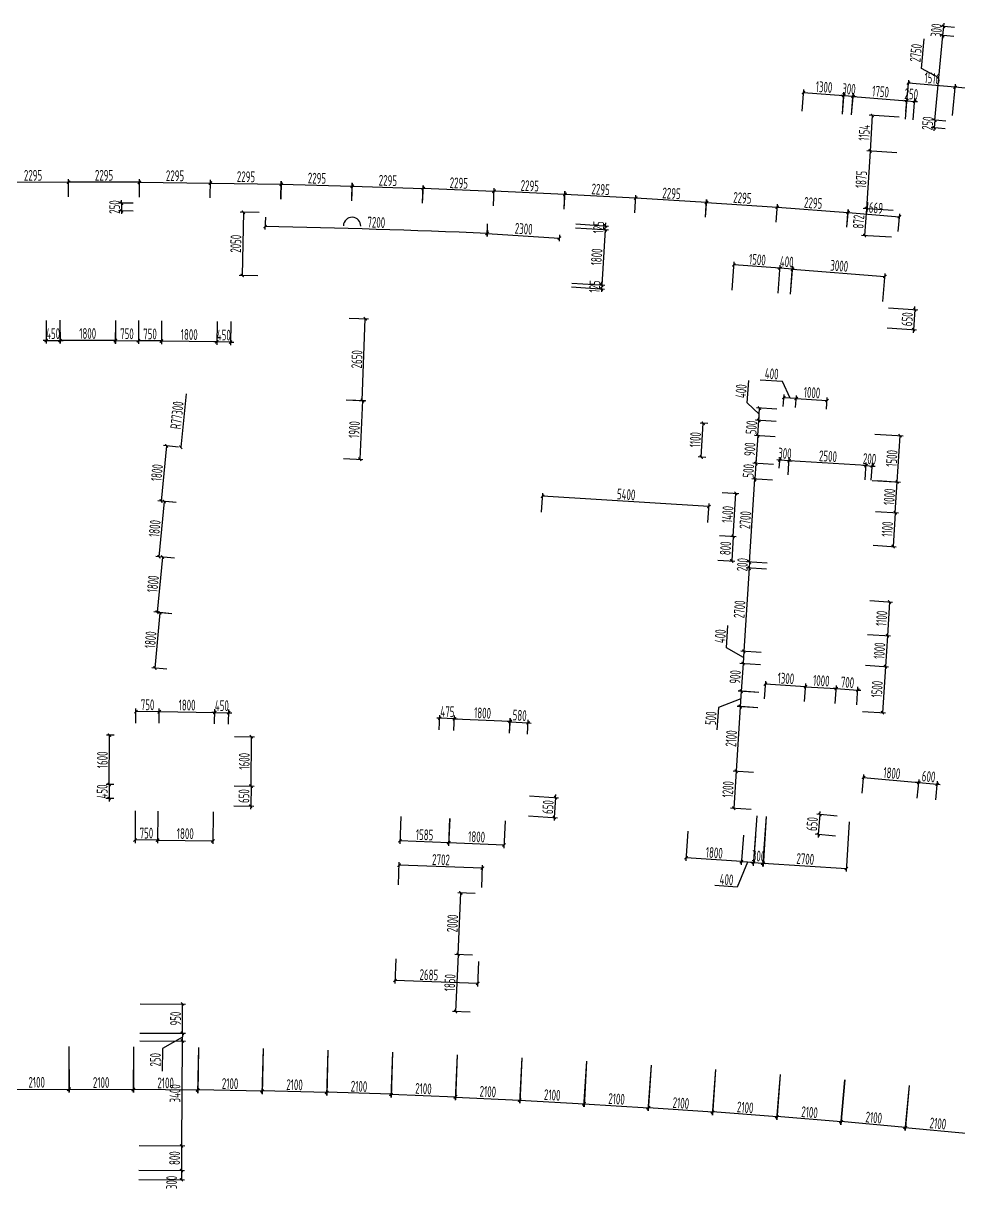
# Model space of a CAD drawing. Header units: millimetres. Extents: x 11639278 to 23698211, y -13072636 to -5537337.
# Drawn here: x 23579362 to 23609689, y -12785941 to -12748155 of the extents above; entities that cross this region are included whole.
import ezdxf

# ---------------------------------------------------------------- set-up
doc = ezdxf.new("R2010")
doc.units = ezdxf.units.MM
doc.header["$LTSCALE"] = 10
doc.layers.add('A2-RI-F1$0$$1$A-DIMS-100', color=1, linetype='Continuous')
doc.styles.add('A2-RI-F1$0$$1$XD2008', font='hzs.shx', dxfattribs={"width": 0.7, "bigfont": 'hztxt.shx'})

# ---------------------------------------------------------------- blocks, each defined once
blk = doc.blocks.new('A2-RI-F1$0$$0$_ArchTick')
at = {"color": 0, "linetype": 'ByBlock', "const_width": 0.4}
blk.add_lwpolyline([(-0.5, -0.5), (0.5, 0.5)], dxfattribs=at)
blk = doc.blocks.new('A2-RI-F1$0$$AUDIT_BAD_BLOCK_RECORD5')
at = {"layer": 'A2-RI-F1$0$$1$A-DIMS-100', "color": 0, "lineweight": -2, "transparency": 16777216}
for p, q in [((11806974, -6368799), (11806984, -6368699)), ((11806691, -6371840), (11806947, -6369098)), ((11807300, -6369131), (11806847, -6369088)), ((11807300, -6369131), (11806847, -6369088)), ((11807328, -6368832), (11806875, -6368790)), ((11806947, -6369098), (11806937, -6369197)), ((11806947, -6369098), (11806974, -6368799)), ((11806253, -6370161), (11806342, -6369201)), ((11806819, -6370469), (11806253, -6370161)), ((11805751, -6371558), (11805841, -6370538)), ((11807343, -6370772), (11805832, -6370638)), ((11802390, -6371545), (11802438, -6370848)), ((11802431, -6370948), (11803728, -6371036)), ((11803736, -6371043), (11803636, -6371035)), ((11803688, -6371633), (11803735, -6370936)), ((11803689, -6371643), (11803743, -6370943)), ((11803988, -6371666), (11804043, -6370966)), ((11803989, -6371666), (11804045, -6370969)), ((11807261, -6371692), (11807352, -6370672)), ((11807262, -6371693), (11807354, -6370676)), ((11808855, -6370913), (11807345, -6370775)), ((11803736, -6371043), (11804035, -6371066)), ((11804035, -6371066), (11804135, -6371074)), ((11804037, -6371068), (11805781, -6371209)), ((11805781, -6371209), (11805682, -6371201)), ((11805733, -6371808), (11805790, -6371110)), ((11805733, -6371808), (11805790, -6371110)), ((11805781, -6371209), (11806031, -6371230)), ((11805982, -6371828), (11806039, -6371130)), ((11806031, -6371230), (11806130, -6371238)), ((11805533, -6371745), (11804560, -6371682)), ((11804660, -6371688), (11804586, -6372840)), ((11806691, -6371840), (11806700, -6371741)), ((11807022, -6372118), (11806568, -6372075)), ((11807044, -6371873), (11806591, -6371831)), ((11807044, -6371873), (11806591, -6371831)), ((11806668, -6372085), (11806659, -6372184)), ((11806691, -6371840), (11806668, -6372085)), ((11804586, -6372840), (11804466, -6374711)), ((11805459, -6372896), (11804486, -6372833)), ((11805459, -6372896), (11804486, -6372833)), ((11778598, -6373848), (11776303, -6373857)), ((11778600, -6374329), (11778597, -6373748)), ((11778601, -6374329), (11778603, -6373748)), ((11780897, -6373855), (11778603, -6373848)), ((11780896, -6374336), (11780898, -6373755)), ((11780897, -6374336), (11780903, -6373755)), ((11780902, -6373855), (11783197, -6373879)), ((11783192, -6374360), (11783198, -6373779)), ((11783194, -6374360), (11783204, -6373779)), ((11783202, -6373879), (11785497, -6373919)), ((11785488, -6374400), (11785498, -6373820)), ((11785490, -6374400), (11785504, -6373820)), ((11785501, -6373920), (11787796, -6373976)), ((11787784, -6374457), (11787798, -6373876)), ((11787785, -6374457), (11787803, -6373885)), ((11787800, -6373985), (11790094, -6374058)), ((11790079, -6374530), (11790097, -6373958)), ((11790080, -6374530), (11790103, -6373958)), ((11792374, -6374620), (11792396, -6374048)), ((11792375, -6374620), (11792402, -6374040)), ((11780319, -6374532), (11780320, -6374432)), ((11792392, -6374148), (11790099, -6374058)), ((11794690, -6374246), (11792397, -6374140)), ((11794667, -6374726), (11794694, -6374146)), ((11794669, -6374726), (11794700, -6374146)), ((11796986, -6374369), (11794695, -6374246)), ((11796961, -6374849), (11796992, -6374269)), ((11796962, -6374849), (11796997, -6374269)), ((11799282, -6374508), (11796991, -6374369)), ((11799253, -6374988), (11799288, -6374408)), ((11799254, -6374988), (11799293, -6374408)), ((11780694, -6374785), (11780218, -6374781)), ((11780695, -6374535), (11780219, -6374531)), ((11780318, -6374782), (11780317, -6374882)), ((11780319, -6374532), (11780318, -6374782)), ((11799286, -6374508), (11801576, -6374663)), ((11801544, -6375143), (11801583, -6374563)), ((11801545, -6375143), (11801589, -6374564)), ((11801581, -6374663), (11803870, -6374834)), ((11803834, -6375314), (11803877, -6374735)), ((11803835, -6375314), (11803883, -6374735)), ((11805339, -6374767), (11804366, -6374704)), ((11805339, -6374767), (11804366, -6374704)), ((11804466, -6374710), (11804409, -6375581)), ((11784782, -6374836), (11784168, -6374824)), ((11784268, -6374826), (11784228, -6376876)), ((11784982, -6374982), (11784969, -6375388)), ((11796011, -6375266), (11796018, -6375166)), ((11803874, -6374835), (11805538, -6374971)), ((11805499, -6375450), (11805547, -6374872)), ((11792177, -6375204), (11792165, -6375611)), ((11792181, -6375405), (11792168, -6375611)), ((11792175, -6375511), (11794512, -6375661)), ((11794519, -6375555), (11794505, -6375761)), ((11795034, -6375328), (11796103, -6375397)), ((11795034, -6375328), (11796103, -6375397)), ((11795042, -6375204), (11796111, -6375273)), ((11796003, -6375390), (11795888, -6377187)), ((11796003, -6375390), (11795997, -6375490)), ((11796003, -6375390), (11796011, -6375266)), ((11805283, -6375637), (11804310, -6375574)), ((11800114, -6377349), (11800178, -6376435)), ((11801667, -6376639), (11800171, -6376535)), ((11801670, -6376642), (11801570, -6376635)), ((11801610, -6377454), (11801674, -6376540)), ((11801611, -6377454), (11801677, -6376542)), ((11802069, -6376671), (11801670, -6376642)), ((11802010, -6377483), (11802076, -6376571)), ((11802011, -6377483), (11802082, -6376573)), ((11802069, -6376671), (11802169, -6376678)), ((11802074, -6376672), (11805065, -6376907)), ((11784742, -6376886), (11784128, -6376874)), ((11805002, -6377717), (11805073, -6376807)), ((11794911, -6377248), (11795980, -6377317)), ((11794919, -6377124), (11795988, -6377193)), ((11794919, -6377124), (11795988, -6377193)), ((11795880, -6377311), (11795874, -6377411)), ((11795888, -6377187), (11795880, -6377311)), ((11795888, -6377187), (11795894, -6377087)), ((11805186, -6377930), (11806136, -6377991)), ((11806037, -6377984), (11805995, -6378633)), ((11806037, -6377984), (11806043, -6377884)), ((11777873, -6378330), (11777875, -6379085)), ((11778321, -6378329), (11778319, -6379080)), ((11778321, -6378329), (11778324, -6379084)), ((11780120, -6378332), (11780114, -6379088)), ((11780121, -6378332), (11780119, -6379083)), ((11780869, -6378336), (11780864, -6379093)), ((11780870, -6378337), (11780864, -6379093)), ((11781618, -6378342), (11781609, -6379104)), ((11781619, -6378342), (11781614, -6379099)), ((11783418, -6378364), (11783406, -6379129)), ((11783418, -6378364), (11783409, -6379126)), ((11783866, -6378371), (11783854, -6379136)), ((11787701, -6378258), (11788322, -6378282)), ((11788124, -6380926), (11788222, -6378278)), ((11805144, -6378578), (11806095, -6378639)), ((11805995, -6378633), (11805988, -6378733)), ((11777875, -6378985), (11777775, -6378986)), ((11777875, -6378985), (11778323, -6378984)), ((11780120, -6378983), (11778320, -6378980)), ((11778323, -6378984), (11778423, -6378984)), ((11780115, -6378988), (11780865, -6378993)), ((11781614, -6378999), (11780864, -6378993)), ((11783410, -6379026), (11781610, -6379004)), ((11783407, -6379029), (11783307, -6379028)), ((11783855, -6379036), (11783407, -6379029)), ((11783855, -6379036), (11783955, -6379038)), ((11800605, -6381004), (11800652, -6380276)), ((11801748, -6380311), (11801019, -6380265)), ((11801992, -6380852), (11801748, -6380311)), ((11782413, -6380712), (11782236, -6382445)), ((11801774, -6381126), (11801799, -6380740)), ((11802191, -6380865), (11801792, -6380839)), ((11802173, -6381151), (11802198, -6380765)), ((11802173, -6381151), (11802198, -6380765)), ((11803171, -6381215), (11803196, -6380829)), ((11787603, -6380906), (11788224, -6380929)), ((11787603, -6380908), (11788235, -6380939)), ((11788135, -6380934), (11788043, -6382832)), ((11800988, -6381376), (11800605, -6381004)), ((11801568, -6381213), (11800901, -6381170)), ((11800975, -6381575), (11801001, -6381176)), ((11802191, -6380865), (11803189, -6380929)), ((11801542, -6381612), (11800875, -6381569)), ((11801547, -6381610), (11800885, -6381562)), ((11800948, -6382068), (11800984, -6381569)), ((11800984, -6381569), (11800992, -6381469)), ((11799328, -6381676), (11799079, -6381661)), ((11799111, -6382765), (11799179, -6381667)), ((11801510, -6382111), (11800843, -6382068)), ((11801510, -6382109), (11800848, -6382060)), ((11800943, -6382074), (11800885, -6382973)), ((11800948, -6382068), (11800940, -6382167)), ((11804745, -6382022), (11805659, -6382076)), ((11805469, -6383568), (11805559, -6382070)), ((11781780, -6382398), (11781598, -6384189)), ((11782165, -6382438), (11781681, -6382388)), ((11787511, -6382806), (11788143, -6382837)), ((11799261, -6382774), (11799012, -6382759)), ((11801452, -6383009), (11800785, -6382966)), ((11801452, -6383009), (11800785, -6382966)), ((11800885, -6382973), (11800853, -6383472)), ((11800885, -6382973), (11800892, -6382873)), ((11801662, -6382862), (11801562, -6382855)), ((11801645, -6383122), (11801668, -6382762)), ((11801961, -6382881), (11801662, -6382862)), ((11801932, -6383341), (11801968, -6382781)), ((11801945, -6383141), (11801968, -6382781)), ((11804456, -6383041), (11801961, -6382881)), ((11801961, -6382881), (11802061, -6382887)), ((11804456, -6383041), (11804357, -6383035)), ((11804427, -6383501), (11804463, -6382942)), ((11804427, -6383501), (11804463, -6382942)), ((11804456, -6383041), (11804656, -6383054)), ((11804626, -6383514), (11804662, -6382955)), ((11804656, -6383054), (11804756, -6383061)), ((11800680, -6386166), (11800853, -6383472)), ((11801420, -6383508), (11800753, -6383465)), ((11801420, -6383508), (11800753, -6383465)), ((11800853, -6383472), (11800847, -6383571)), ((11804655, -6383519), (11805569, -6383574)), ((11804826, -6383527), (11805569, -6383574)), ((11805405, -6384566), (11805469, -6383568)), ((11781983, -6384228), (11781498, -6384179)), ((11781701, -6384204), (11781532, -6385996)), ((11782086, -6384240), (11781601, -6384195)), ((11793939, -6384552), (11793977, -6383935)), ((11799361, -6384366), (11793971, -6384035)), ((11799793, -6383910), (11800336, -6383945)), ((11800146, -6385336), (11800236, -6383939)), ((11799329, -6384883), (11799367, -6384266)), ((11804762, -6384525), (11805505, -6384572)), ((11804762, -6384525), (11805505, -6384572)), ((11805405, -6384566), (11805335, -6385664)), ((11799703, -6385307), (11800246, -6385342)), ((11799704, -6385307), (11800249, -6385340)), ((11800149, -6385334), (11800100, -6386133)), ((11804691, -6385622), (11805435, -6385670)), ((11781918, -6386032), (11781433, -6385987)), ((11781647, -6386004), (11781468, -6387795)), ((11782032, -6386042), (11781548, -6385994)), ((11799654, -6386105), (11800200, -6386139)), ((11800680, -6386166), (11800686, -6386066)), ((11800667, -6386366), (11800494, -6389060)), ((11801234, -6386402), (11800567, -6386359)), ((11801234, -6386402), (11800567, -6386359)), ((11801247, -6386203), (11800580, -6386160)), ((11801247, -6386203), (11800580, -6386160)), ((11800667, -6386366), (11800661, -6386465)), ((11800680, -6386166), (11800667, -6386366)), ((11804576, -6387419), (11805319, -6387466)), ((11805219, -6387460), (11805149, -6388558)), ((11781853, -6387833), (11781368, -6387785)), ((11781560, -6387811), (11781402, -6389604)), ((11781946, -6387845), (11781461, -6387802)), ((11799930, -6388949), (11799977, -6388221)), ((11804505, -6388516), (11805248, -6388564)), ((11804505, -6388516), (11805248, -6388564)), ((11805149, -6388558), (11805085, -6389556)), ((11800481, -6389260), (11799930, -6388949)), ((11801061, -6389097), (11800394, -6389054)), ((11801061, -6389097), (11800394, -6389054)), ((11800494, -6389060), (11800468, -6389459)), ((11801035, -6389496), (11800368, -6389453)), ((11801035, -6389496), (11800368, -6389453)), ((11800468, -6389459), (11800410, -6390358)), ((11804441, -6389514), (11805184, -6389562)), ((11804441, -6389514), (11805184, -6389562)), ((11781788, -6389638), (11781303, -6389595)), ((11805085, -6389556), (11804988, -6391053)), ((11801164, -6390606), (11801202, -6390024)), ((11802492, -6390208), (11801195, -6390124)), ((11802461, -6390690), (11802499, -6390108)), ((11802461, -6390690), (11802499, -6390108)), ((11802492, -6390208), (11803490, -6390272)), ((11803490, -6390272), (11803391, -6390265)), ((11803459, -6390754), (11803497, -6390172)), ((11803459, -6390754), (11803497, -6390172)), ((11803490, -6390272), (11804189, -6390317)), ((11804158, -6390799), (11804195, -6390217)), ((11800394, -6390601), (11799677, -6390881)), ((11800977, -6390394), (11800311, -6390351)), ((11800977, -6390393), (11800312, -6390345)), ((11800412, -6390352), (11800376, -6390851)), ((11804189, -6390317), (11804289, -6390323)), ((11780781, -6391387), (11780784, -6390918)), ((11781537, -6391023), (11780784, -6391018)), ((11781535, -6391392), (11781538, -6390923)), ((11781536, -6391392), (11781542, -6390918)), ((11781541, -6391018), (11783340, -6391040)), ((11783343, -6391044), (11783243, -6391042)), ((11783336, -6391414), (11783342, -6390940)), ((11783337, -6391414), (11783345, -6390944)), ((11783343, -6391044), (11783791, -6391052)), ((11783785, -6391421), (11783793, -6390952)), ((11783791, -6391052), (11783891, -6391053)), ((11799677, -6390881), (11799624, -6391609)), ((11800378, -6390857), (11800244, -6392952)), ((11800942, -6390891), (11800276, -6390843)), ((11800945, -6390893), (11800278, -6390850)), ((11804345, -6391011), (11805088, -6391059)), ((11790636, -6391231), (11790536, -6391227)), ((11790621, -6391612), (11790640, -6391131)), ((11791112, -6391250), (11790636, -6391231)), ((11791096, -6391631), (11791116, -6391150)), ((11791097, -6391631), (11791118, -6391147)), ((11791112, -6391250), (11791212, -6391254)), ((11791114, -6391247), (11792912, -6391326)), ((11792923, -6391345), (11792823, -6391339)), ((11792895, -6391710), (11792917, -6391226)), ((11792899, -6391710), (11792929, -6391245)), ((11792923, -6391345), (11793501, -6391382)), ((11793477, -6391748), (11793507, -6391282)), ((11793501, -6391382), (11793601, -6391389)), ((11780076, -6391782), (11779827, -6391780)), ((11779919, -6393381), (11779927, -6391781)), ((11783978, -6391825), (11784627, -6391830)), ((11784516, -6393429), (11784527, -6391829)), ((11800811, -6392988), (11800144, -6392946)), ((11800811, -6392988), (11800144, -6392946)), ((11779917, -6393380), (11779918, -6393280)), ((11800244, -6392952), (11800167, -6394150)), ((11804327, -6393657), (11804384, -6393051)), ((11804375, -6393151), (11806167, -6393318)), ((11806167, -6393318), (11806067, -6393309)), ((11806119, -6393824), (11806176, -6393219)), ((11806119, -6393824), (11806176, -6393219)), ((11806167, -6393318), (11806764, -6393374)), ((11806717, -6393880), (11806773, -6393275)), ((11780068, -6393381), (11779817, -6393379)), ((11780068, -6393381), (11779819, -6393380)), ((11779917, -6393380), (11779914, -6393830)), ((11783967, -6393425), (11784616, -6393429)), ((11783967, -6393427), (11784616, -6393438)), ((11784516, -6393436), (11784505, -6394083)), ((11784516, -6393436), (11784518, -6393336)), ((11794390, -6393801), (11794396, -6393701)), ((11806764, -6393374), (11806864, -6393384)), ((11780065, -6393831), (11779814, -6393830)), ((11779914, -6393830), (11779914, -6393930)), ((11783957, -6394074), (11784605, -6394085)), ((11784505, -6394083), (11784504, -6394183)), ((11793549, -6393747), (11794490, -6393807)), ((11794390, -6393801), (11794348, -6394450)), ((11780762, -6394236), (11780755, -6395279)), ((11781494, -6394241), (11781481, -6395286)), ((11781495, -6394241), (11781488, -6395284)), ((11783294, -6394263), (11783281, -6395308)), ((11789373, -6394418), (11789339, -6395306)), ((11793508, -6394396), (11794448, -6394456)), ((11794348, -6394450), (11794342, -6394550)), ((11800734, -6394186), (11800067, -6394144)), ((11800918, -6394399), (11800798, -6396012)), ((11801217, -6394421), (11801097, -6396034)), ((11801220, -6394421), (11801118, -6396034)), ((11803523, -6394402), (11802862, -6394347)), ((11802961, -6394355), (11802907, -6395003)), ((11802961, -6394355), (11802970, -6394256)), ((11790955, -6394478), (11790917, -6395361)), ((11790957, -6394478), (11790923, -6395366)), ((11792754, -6394557), (11792715, -6395440)), ((11803914, -6394591), (11803812, -6396204)), ((11781489, -6395184), (11780755, -6395179)), ((11781482, -6395186), (11783282, -6395208)), ((11790927, -6395266), (11789343, -6395206)), ((11798683, -6394893), (11798616, -6395855)), ((11800478, -6395018), (11800407, -6395983)), ((11800479, -6395018), (11800412, -6395980)), ((11800870, -6395047), (11800799, -6396012)), ((11803469, -6395050), (11802808, -6394995)), ((11802907, -6395003), (11802899, -6395103)), ((11790921, -6395261), (11792719, -6395340)), ((11789295, -6396628), (11789321, -6395896)), ((11800419, -6395880), (11798623, -6395755)), ((11800611, -6395898), (11800280, -6396713)), ((11800807, -6395912), (11800414, -6395883)), ((11800805, -6395912), (11800706, -6395905)), ((11800805, -6395912), (11801105, -6395934)), ((11801105, -6395934), (11801204, -6395942)), ((11801124, -6395934), (11803819, -6396104)), ((11792018, -6396091), (11789318, -6395995)), ((11791995, -6396724), (11792021, -6395991)), ((11800280, -6396713), (11799552, -6396659)), ((11791788, -6396915), (11791218, -6396890)), ((11791229, -6398892), (11791318, -6396894)), ((11791699, -6398913), (11791129, -6398888)), ((11791699, -6398913), (11791129, -6398888)), ((11791229, -6398892), (11791146, -6400740)), ((11789210, -6399027), (11789181, -6399835)), ((11791892, -6399122), (11791863, -6399931)), ((11791867, -6399831), (11789185, -6399735)), ((11780920, -6400487), (11782397, -6400497)), ((11782291, -6401446), (11782297, -6400496)), ((11791617, -6400761), (11791046, -6400736)), ((11780913, -6401437), (11782391, -6401447)), ((11780913, -6401437), (11782391, -6401447)), ((11782290, -6401571), (11781645, -6401940)), ((11782291, -6401446), (11782289, -6401696)), ((11778611, -6401879), (11778606, -6403363)), ((11778612, -6401879), (11778618, -6403356)), ((11780709, -6401885), (11780694, -6403370)), ((11780711, -6401885), (11780706, -6403370)), ((11780911, -6401687), (11782389, -6401697)), ((11780911, -6401687), (11782389, -6401697)), ((11781645, -6401940), (11781640, -6402670)), ((11782289, -6401696), (11782266, -6405096)), ((11782808, -6401907), (11782782, -6403384)), ((11782809, -6401907), (11782794, -6403392)), ((11784906, -6401944), (11784869, -6403413)), ((11784907, -6401944), (11784882, -6403421)), ((11787004, -6401997), (11786958, -6403458)), ((11787005, -6401997), (11786969, -6403465)), ((11789101, -6402063), (11789044, -6403524)), ((11789103, -6402063), (11789057, -6403525)), ((11791198, -6402145), (11791131, -6403613)), ((11791200, -6402145), (11791142, -6403607)), ((11793295, -6402242), (11793216, -6403717)), ((11793296, -6402242), (11793229, -6403710)), ((11795390, -6402354), (11795300, -6403836)), ((11795392, -6402354), (11795313, -6403829)), ((11797485, -6402481), (11797384, -6403962)), ((11797486, -6402481), (11797396, -6403963)), ((11799579, -6402623), (11799468, -6404096)), ((11799580, -6402623), (11799480, -6404105)), ((11801671, -6402780), (11801550, -6404245)), ((11801673, -6402780), (11801562, -6404253)), ((11803763, -6402953), (11803633, -6404410)), ((11803764, -6402953), (11803643, -6404418)), ((11805853, -6403140), (11805712, -6404595)), ((11805855, -6403140), (11805725, -6404597)), ((11776518, -6403264), (11778618, -6403256)), ((11778606, -6403263), (11780706, -6403270)), ((11782795, -6403292), (11780695, -6403270)), ((11784883, -6403321), (11782784, -6403284)), ((11786971, -6403365), (11784872, -6403313)), ((11789060, -6403425), (11786961, -6403358)), ((11789048, -6403424), (11791146, -6403507)), ((11791135, -6403513), (11793233, -6403610)), ((11793221, -6403617), (11795318, -6403729)), ((11795306, -6403736), (11797403, -6403863)), ((11799486, -6404005), (11797391, -6403862)), ((11801570, -6404154), (11799476, -6403996)), ((11803651, -6404318), (11801559, -6404145)), ((11805733, -6404497), (11803642, -6404310)), ((11805721, -6404496), (11807811, -6404699)), ((11780888, -6405087), (11782366, -6405097)), ((11780888, -6405087), (11782366, -6405097)), ((11782266, -6405096), (11782261, -6405896)), ((11780883, -6405886), (11782361, -6405896)), ((11780883, -6405886), (11782361, -6405896)), ((11782261, -6405896), (11782259, -6406196)), ((11780881, -6406186), (11782359, -6406196))]:
    blk.add_line(p, q, dxfattribs=at)
at = {"layer": 'A2-RI-F1$0$$1$A-DIMS-100', "color": 4, "linetype": 'Continuous', "lineweight": -2, "transparency": 16777216}
blk.add_arc((11787792, -6375270), 280, 358.2308, 178.2308, dxfattribs=at)
at = {"layer": 'A2-RI-F1$0$$1$A-DIMS-100', "color": 0, "lineweight": -2, "transparency": 16777216}
blk.add_arc((11778741, -6693603), 318375, 87.58305, 88.87856, dxfattribs=at)
at = {"layer": 'Defpoints', "color": 0, "transparency": 16777216}
for p in [(11806947, -6369098), (11806974, -6368799), (11805832, -6370638), (11807345, -6370775), (11803728, -6371036), (11804035, -6371066), (11805781, -6371209), (11806031, -6371230), (11802377, -6371745), (11805733, -6371757), (11805733, -6371757), (11803673, -6371843), (11803674, -6371832), (11803973, -6371866), (11803973, -6371866), (11805717, -6372007), (11805717, -6372007), (11805966, -6372027), (11806668, -6372085), (11807221, -6372136), (11807243, -6371892), (11807244, -6371892), (11807244, -6371892), (11807244, -6371892), (11804586, -6372840), (11805659, -6372909), (11805659, -6372909), (11778603, -6373848), (11783197, -6373879), (11785497, -6373919), (11787796, -6373976), (11790094, -6374058), (11790099, -6374058), (11792397, -6374140), (11794695, -6374246), (11796991, -6374369), (11778600, -6374529), (11778600, -6374529), (11780318, -6374782), (11780894, -6374786), (11780895, -6374536), (11780895, -6374536), (11780895, -6374536), (11783190, -6374560), (11783190, -6374560), (11784988, -6374782), (11785485, -6374600), (11785485, -6374600), (11787779, -6374657), (11787779, -6374657), (11790073, -6374730), (11790073, -6374730), (11801576, -6374663), (11804466, -6374711), (11805539, -6374780), (11805539, -6374780), (11784982, -6374840), (11792183, -6375004), (11792366, -6374820), (11792366, -6374820), (11794658, -6374926), (11794658, -6374926), (11794843, -6375191), (11796950, -6375048), (11796950, -6375048), (11799241, -6375187), (11799241, -6375187), (11803870, -6374834), (11805538, -6374971), (11789770, -6375419), (11792194, -6375205), (11794531, -6375355), (11794835, -6375315), (11794835, -6375315), (11796011, -6375266), (11801530, -6375342), (11801530, -6375342), (11803819, -6375513), (11803819, -6375513), (11794512, -6375661), (11804409, -6375581), (11805482, -6375650), (11805483, -6375650), (11800171, -6376535), (11801670, -6376642), (11784228, -6376876), (11784942, -6376890), (11805065, -6376907), (11794711, -6377236), (11794719, -6377112), (11794719, -6377112), (11795880, -6377311), (11795888, -6377187), (11800100, -6377549), (11801596, -6377654), (11801596, -6377654), (11801995, -6377683), (11801995, -6377683), (11777873, -6378130), (11778321, -6378129), (11778321, -6378129), (11780121, -6378132), (11780121, -6378132), (11780871, -6378136), (11780871, -6378137), (11781621, -6378142), (11781621, -6378142), (11783421, -6378164), (11783421, -6378164), (11783869, -6378171), (11804986, -6377917), (11804986, -6377917), (11787502, -6378251), (11788222, -6378278), (11804945, -6378565), (11805995, -6378633), (11778320, -6378980), (11778323, -6378984), (11780864, -6378993), (11780865, -6378993), (11781610, -6379004), (11783407, -6379029), (11801792, -6380839), (11787403, -6380899), (11787403, -6380899), (11801001, -6381176), (11801767, -6381225), (11803189, -6380929), (11800984, -6381569), (11801761, -6381325), (11802160, -6381351), (11802160, -6381351), (11803158, -6381415), (11799179, -6381667), (11799528, -6381689), (11801742, -6381625), (11801746, -6381625), (11801710, -6382124), (11801710, -6382124), (11804545, -6382010), (11805559, -6382070), (11782236, -6382445), (11782364, -6382458), (11787311, -6382796), (11788043, -6382832), (11799461, -6382787), (11800885, -6382973), (11801652, -6383022), (11801652, -6383022), (11801662, -6382862), (11801961, -6382881), (11804656, -6383054), (11800853, -6383472), (11800853, -6383472), (11801633, -6383321), (11801932, -6383341), (11801620, -6383521), (11801620, -6383521), (11801919, -6383540), (11804414, -6383701), (11804414, -6383701), (11804456, -6383507), (11804614, -6383713), (11804626, -6383514), (11805469, -6383568), (11781598, -6384189), (11782182, -6384249), (11782285, -6384259), (11793971, -6384035), (11799594, -6383897), (11800236, -6383939), (11804562, -6384512), (11804562, -6384512), (11793927, -6384752), (11799317, -6385083), (11799504, -6385295), (11799504, -6385295), (11804492, -6385609), (11805335, -6385664), (11781532, -6385996), (11782117, -6386051), (11782231, -6386062), (11799455, -6386093), (11800100, -6386133), (11800667, -6386366), (11801434, -6386415), (11801434, -6386415), (11801446, -6386215), (11801446, -6386215), (11804376, -6387406), (11781468, -6387795), (11782052, -6387853), (11782145, -6387863), (11804306, -6388503), (11804306, -6388503), (11805149, -6388558), (11800494, -6389060), (11801260, -6389109), (11801260, -6389109), (11800468, -6389459), (11801235, -6389509), (11801235, -6389509), (11804241, -6389501), (11804241, -6389501), (11781402, -6389604), (11781987, -6389656), (11805085, -6389556), (11801195, -6390124), (11803490, -6390272), (11800410, -6390358), (11801177, -6390407), (11801177, -6390407), (11804189, -6390317), (11780784, -6391018), (11783340, -6391040), (11783791, -6391052), (11800376, -6390851), (11801141, -6390906), (11801145, -6390906), (11801151, -6390806), (11802449, -6390889), (11802449, -6390889), (11803447, -6390953), (11803447, -6390953), (11804145, -6390998), (11804145, -6390998), (11804988, -6391053), (11790636, -6391231), (11792912, -6391326), (11793501, -6391382), (11779927, -6391781), (11780276, -6391783), (11780780, -6391587), (11781534, -6391592), (11781534, -6391592), (11783333, -6391614), (11783333, -6391614), (11783782, -6391621), (11790613, -6391812), (11783778, -6391824), (11784527, -6391829), (11791088, -6391831), (11791088, -6391831), (11792887, -6391910), (11792887, -6391910), (11793465, -6391947), (11800244, -6392952), (11801010, -6393001), (11801010, -6393001), (11806167, -6393318), (11780268, -6393382), (11780268, -6393382), (11783767, -6393424), (11783767, -6393424), (11806764, -6393374), (11779914, -6393830), (11780265, -6393833), (11780763, -6394036), (11781496, -6394041), (11781496, -6394041), (11783296, -6394063), (11783757, -6394071), (11784505, -6394083), (11793350, -6393734), (11804309, -6393856), (11806101, -6394023), (11806101, -6394023), (11806698, -6394079), (11789381, -6394218), (11790964, -6394278), (11790964, -6394278), (11792762, -6394357), (11793308, -6394383), (11794348, -6394450), (11800167, -6394150), (11800933, -6394199), (11800933, -6394199), (11801232, -6394222), (11801232, -6394222), (11803723, -6394419), (11803927, -6394392), (11798697, -6394694), (11800492, -6394819), (11800492, -6394819), (11780755, -6395179), (11783282, -6395208), (11789343, -6395206), (11800885, -6394847), (11802907, -6395003), (11803669, -6395066), (11792719, -6395340), (11798623, -6395755), (11800414, -6395883), (11801105, -6395934), (11789318, -6395995), (11803819, -6396104), (11789288, -6396828), (11791318, -6396894), (11791988, -6396924), (11791988, -6396924), (11789217, -6398827), (11791899, -6398922), (11791899, -6398922), (11791899, -6398922), (11789185, -6399735), (11780720, -6400485), (11782297, -6400496), (11791146, -6400740), (11791817, -6400770), (11780713, -6401435), (11780713, -6401435), (11778611, -6401679), (11778611, -6401679), (11780711, -6401685), (11780711, -6401685), (11780711, -6401685), (11780711, -6401685), (11782289, -6401696), (11782811, -6401707), (11782811, -6401707), (11784911, -6401744), (11784911, -6401744), (11787010, -6401797), (11787010, -6401797), (11789109, -6401863), (11789109, -6401863), (11791208, -6401946), (11791208, -6401946), (11793305, -6402042), (11793305, -6402042), (11795402, -6402154), (11795402, -6402154), (11797499, -6402281), (11797499, -6402281), (11799594, -6402424), (11799594, -6402424), (11801688, -6402581), (11801688, -6402581), (11803781, -6402754), (11803781, -6402754), (11805872, -6402941), (11805872, -6402941), (11778618, -6403256), (11780695, -6403270), (11780706, -6403270), (11782784, -6403284), (11784872, -6403313), (11786961, -6403358), (11791146, -6403507), (11793233, -6403610), (11795318, -6403729), (11797391, -6403862), (11797403, -6403863), (11799476, -6403996), (11801559, -6404145), (11803642, -6404310), (11780688, -6405085), (11780688, -6405085), (11782266, -6405096), (11780683, -6405885), (11780683, -6405885), (11782261, -6405896), (11780681, -6406185), (11782259, -6406196)]:
    blk.add_point(p, dxfattribs=at)
at = {"layer": 'A2-RI-F1$0$$1$A-DIMS-100', "color": 0, "lineweight": -2, "transparency": 16777216, "xscale": 100, "yscale": 100, "zscale": 100}
for p, rotation in [((11806974, -6368799), 264.6757871063039), ((11806947, -6369098), 84.67613295136277), ((11806947, -6369098), 84.67578710630387), ((11805832, -6370638), 174.9211705055614), ((11802431, -6370948), 176.1267598469456), ((11803728, -6371036), 356.1267598469456), ((11803736, -6371043), 355.5450838780344), ((11804035, -6371066), 175.5450838780344), ((11804037, -6371068), 175.3738958675944), ((11807343, -6370772), 354.9211705055614), ((11807345, -6370775), 174.7983454956538), ((11805781, -6371209), 355.3738958675944), ((11805781, -6371209), 355.3738958679093), ((11806031, -6371230), 175.3738958679093), ((11804660, -6371688), 86.32115409151494), ((11806691, -6371840), 264.6761329513628), ((11806691, -6371840), 264.6669811845586), ((11806668, -6372085), 84.66698118455855), ((11804586, -6372840), 266.3211540915149), ((11804586, -6372840), 86.32119752731222), ((11778598, -6373848), 0.2290429073300703), ((11778603, -6373848), 179.8176883337981), ((11780897, -6373855), 359.8176883337981), ((11780902, -6373855), 179.4063324149305), ((11783197, -6373879), 359.4063324149305), ((11783202, -6373879), 178.994977841407), ((11785497, -6373919), 358.9949778414071), ((11785501, -6373920), 178.5836232675743), ((11787796, -6373976), 358.5836232675743), ((11787800, -6373985), 178.1722686952205), ((11790094, -6374058), 358.1722686952205), ((11790099, -6374058), 177.7609151987764), ((11792392, -6374148), 357.7609151987764), ((11792397, -6374140), 177.3495606264157), ((11794690, -6374246), 357.3495606264157), ((11794695, -6374246), 176.9382060525397), ((11796986, -6374369), 356.9382060525397), ((11796991, -6374369), 176.5268514791013), ((11799282, -6374508), 356.5268514791014), ((11799286, -6374508), 176.1340575121434), ((11780318, -6374782), 89.61201038735042), ((11780319, -6374532), 269.6120103873504), ((11784268, -6374826), 88.87856433069034), ((11801576, -6374663), 356.1340575121434), ((11801581, -6374663), 175.7227029387227), ((11803870, -6374834), 355.7227029387226), ((11803874, -6374835), 175.3113483648633), ((11804466, -6374711), 266.3211975273122), ((11804466, -6374710), 86.30653099661181), ((11805538, -6374971), 355.3113483648633), ((11784973, -6375289), 178.8785643306784), ((11792168, -6375511), 357.5830502128897), ((11792175, -6375511), 176.3211735638949), ((11796003, -6375390), 86.32117356388994), ((11796003, -6375390), 86.32117356392159), ((11796011, -6375266), 266.3211735639215), ((11804409, -6375581), 266.3065309966119), ((11794512, -6375661), 356.3211735638949), ((11800171, -6376535), 176.0036068301429), ((11801667, -6376639), 356.0036068301429), ((11801670, -6376642), 355.8320860835177), ((11802069, -6376671), 175.8320860835177), ((11802074, -6376672), 175.5251320610882), ((11784228, -6376876), 268.8785643306903), ((11805065, -6376907), 355.5251320610882), ((11795880, -6377311), 86.32117356394909), ((11795888, -6377187), 266.3211735638899), ((11795888, -6377187), 266.3211735639491), ((11788222, -6378278), 87.87056580313333), ((11806037, -6377984), 266.3211735638822), ((11805995, -6378633), 86.32117356388223), ((11777875, -6378985), 0.1596338807428577), ((11778320, -6378980), 179.911136630545), ((11778323, -6378984), 180.1596338807429), ((11780115, -6378988), 179.6120103873821), ((11780120, -6378983), 359.911136630545), ((11780864, -6378993), 179.559196789138), ((11780865, -6378993), 359.6120103873821), ((11781610, -6379004), 179.2947592644856), ((11781614, -6378999), 359.559196789138), ((11783407, -6379029), 359.1087635103296), ((11783410, -6379026), 359.2947592644855), ((11783855, -6379036), 179.1087635103297), ((11788124, -6380926), 267.8705658031333), ((11801792, -6380839), 176.3211735637819), ((11802191, -6380865), 176.3211735640051), ((11802191, -6380865), 356.3211735637819), ((11803189, -6380929), 356.3211735640051), ((11788135, -6380934), 87.22209787628806), ((11801001, -6381176), 86.3211735636937), ((11799179, -6381667), 86.49760214709808), ((11800975, -6381575), 266.3211735636937), ((11800984, -6381569), 265.788506141633), ((11800948, -6382068), 85.78850614163308), ((11781780, -6382398), 84.18771414547122), ((11782236, -6382445), 264.1493711769298), ((11800943, -6382074), 86.32117356359217), ((11805559, -6382070), 86.5812170971296), ((11799111, -6382765), 266.4976021470981), ((11788043, -6382832), 267.2220978762881), ((11800885, -6382973), 266.3211735645602), ((11800885, -6382973), 266.3211735635921), ((11801662, -6382862), 356.321173563825), ((11801961, -6382881), 176.3211735639618), ((11801961, -6382881), 176.3211735638251), ((11804456, -6383041), 356.3211735639617), ((11804456, -6383041), 356.3211735639975), ((11804656, -6383054), 176.3211735639975), ((11800853, -6383472), 86.32117356456017), ((11800853, -6383472), 86.32117356398663), ((11805469, -6383568), 86.32117356404318), ((11805469, -6383568), 266.5812170971296), ((11800236, -6383939), 86.32117356358567), ((11781598, -6384189), 264.1877141454712), ((11781701, -6384204), 84.63673890037019), ((11793971, -6384035), 176.4863543223418), ((11799361, -6384366), 356.4863543223418), ((11805405, -6384566), 86.32117356405924), ((11805405, -6384566), 266.3211735640432), ((11800146, -6385336), 266.3211735635857), ((11800149, -6385334), 86.4863543222345), ((11805335, -6385664), 266.3211735640593), ((11781532, -6385996), 264.6367389003702), ((11781647, -6386004), 84.2786263601893), ((11800100, -6386133), 266.4863543222345), ((11800680, -6386166), 266.3211735639866), ((11800680, -6386166), 266.3211735645806), ((11800667, -6386366), 86.32117356458068), ((11800667, -6386366), 86.32117356398658), ((11805219, -6387460), 86.32117356405924), ((11781468, -6387795), 264.2786263601893), ((11781560, -6387811), 84.96158509421868), ((11805149, -6388558), 266.3211735640593), ((11805149, -6388558), 86.32117356369089), ((11800494, -6389060), 266.3211735639866), ((11800494, -6389060), 86.32117356400697), ((11781402, -6389604), 264.9615850942187), ((11800468, -6389459), 266.3211735640069), ((11800468, -6389459), 86.32117356371806), ((11805085, -6389556), 86.32117356418458), ((11805085, -6389556), 266.3211735636909), ((11800410, -6390358), 266.3211735637181), ((11800412, -6390352), 85.88328350686666), ((11801195, -6390124), 176.3211735639545), ((11802492, -6390208), 176.3211735639539), ((11802492, -6390208), 356.3211735639545), ((11803490, -6390272), 356.3211735639539), ((11803490, -6390272), 356.3211735640384), ((11804189, -6390317), 176.3211735640384), ((11780784, -6391018), 179.6120103874161), ((11781537, -6391023), 359.6120103874161), ((11781541, -6391018), 179.298869718635), ((11783340, -6391040), 359.298869718635), ((11783343, -6391044), 359.0435905524975), ((11783791, -6391052), 179.0435905524975), ((11800376, -6390851), 265.8832835068666), ((11800378, -6390857), 86.32117356393645), ((11804988, -6391053), 266.3211735641846), ((11790636, -6391231), 357.7045581867852), ((11791112, -6391250), 177.7045581867852), ((11791114, -6391247), 177.4890805538406), ((11792912, -6391326), 357.4890805538407), ((11792923, -6391345), 356.3211735637733), ((11793501, -6391382), 176.3211735637733), ((11779927, -6391781), 89.70724929846178), ((11784527, -6391829), 89.61201038743908), ((11800244, -6392952), 266.3211735639365), ((11800244, -6392952), 86.32117356423974), ((11779917, -6393380), 269.6119830357258), ((11779919, -6393381), 269.7072492984618), ((11804375, -6393151), 174.6576978553246), ((11806167, -6393318), 354.6576978553246), ((11806167, -6393318), 354.6576978558668), ((11806764, -6393374), 174.6576978558668), ((11784516, -6393436), 269.0405619719748), ((11784516, -6393429), 269.6120103874391), ((11779914, -6393830), 89.61198303572583), ((11784505, -6394083), 89.04056197197478), ((11794390, -6393801), 266.3211735636801), ((11800167, -6394150), 266.3211735642398), ((11794348, -6394450), 86.32117356368005), ((11802961, -6394355), 265.2340976056566), ((11780755, -6395179), 179.6120103874843), ((11781482, -6395186), 179.3002607325496), ((11781489, -6395184), 359.6120103874844), ((11783282, -6395208), 359.3002607325496), ((11789343, -6395206), 177.8225721452906), ((11790921, -6395261), 177.492306713393), ((11790927, -6395266), 357.8225721452906), ((11802907, -6395003), 85.23409760565657), ((11792719, -6395340), 357.4923067133931), ((11789318, -6395995), 177.9665919757359), ((11798623, -6395755), 176.0140421487178), ((11800414, -6395883), 175.8046892563411), ((11800419, -6395880), 356.0140421487178), ((11800805, -6395912), 355.7385054733015), ((11800807, -6395912), 355.8046892563411), ((11801105, -6395934), 175.7385054733015), ((11801124, -6395934), 176.3859166672506), ((11792018, -6396091), 357.9665919757359), ((11803819, -6396104), 356.3859166672507), ((11791318, -6396894), 87.44629575095625), ((11791229, -6398892), 87.44629500876403), ((11791229, -6398892), 267.4462957509563), ((11789185, -6399735), 177.9665919757361), ((11791867, -6399831), 357.9665919757361), ((11782297, -6400496), 89.61201001902933), ((11791146, -6400740), 267.446295008764), ((11782289, -6401696), 89.61201009573603), ((11782289, -6401696), 269.6120103873504), ((11782291, -6401446), 269.6120100190294), ((11782291, -6401446), 89.61201038735045), ((11778606, -6403263), 179.8176849726864), ((11778618, -6403256), 0.2290421384807419), ((11780695, -6403270), 179.4063356730773), ((11780706, -6403270), 359.8176849726863), ((11782784, -6403284), 178.9949785072826), ((11782795, -6403292), 359.4063356730773), ((11784872, -6403313), 178.5650620415589), ((11784883, -6403321), 358.9949785072826), ((11786961, -6403358), 178.1908105349984), ((11786971, -6403365), 358.565062041559), ((11789048, -6403424), 177.7423731332247), ((11789060, -6403425), 358.1908105349983), ((11791135, -6403513), 177.3681216266488), ((11791146, -6403507), 357.7423731332246), ((11793221, -6403617), 176.9382051609587), ((11793233, -6403610), 357.3681216266488), ((11795306, -6403736), 176.5268479951667), ((11795318, -6403729), 356.9382051609587), ((11797391, -6403862), 176.1154986955252), ((11797403, -6403863), 356.5268479951667), ((11799476, -6403996), 175.7041415297528), ((11799486, -6404005), 356.1154986955252), ((11801559, -6404145), 175.2742250640415), ((11801570, -6404154), 355.7041415297528), ((11803642, -6404310), 174.899973557483), ((11803651, -6404318), 355.2742250640416), ((11805721, -6404496), 174.4515361555183), ((11805733, -6404497), 354.899973557483), ((11782266, -6405096), 269.612010095736), ((11782266, -6405096), 89.61103123753873), ((11782259, -6406196), 269.6110285181871), ((11782261, -6405896), 269.6110312375387), ((11782261, -6405896), 89.61102851818711)]:
    blk.add_blockref('A2-RI-F1$0$$0$_ArchTick', p, dxfattribs=dict(at, rotation=rotation))
at = {"layer": 'A2-RI-F1$0$$1$A-DIMS-100', "color": 4, "transparency": 16777216, "char_height": 350, "attachment_point": 5, "style": 'A2-RI-F1$0$$1$XD2008'}
for s, insert, rotation in [('\\A1;300', (11806737, -6368927), 84.6758), ('\\A1;2750', (11806074, -6369660), 84.6761), ('\\A1;1300', (11803095, -6370767), 356.1268), ('\\A1;300', (11803903, -6370830), 355.5451), ('\\A1;1516', (11806608, -6370481), 354.9212), ('\\A1;1750', (11804927, -6370915), 355.3739), ('\\A1;250', (11805924, -6370995), 355.3739), ('\\A1;250', (11806455, -6371941), 84.667), ('\\A1;1154', (11804398, -6372250), 86.3212), ('\\A1;2295', (11777449, -6373628), 0.229), ('\\A1;2295', (11779751, -6373627), 359.8177), ('\\A1;2295', (11782052, -6373642), 359.4063), ('\\A1;2295', (11784353, -6373674), 358.995), ('\\A1;2295', (11786654, -6373723), 358.5836), ('\\A1;2295', (11788954, -6373796), 358.1723), ('\\A1;1875', (11804301, -6373761), 86.3212), ('\\A1;2295', (11791254, -6373878), 357.7609), ('\\A1;2295', (11793554, -6373968), 357.3496), ('\\A1;2295', (11795852, -6374083), 356.9382), ('\\A1;2295', (11798150, -6374214), 356.5269), ('\\A1;2295', (11800447, -6374361), 356.1341), ('\\A1;2295', (11802742, -6374525), 355.7227), ('\\A1;250', (11780093, -6374656), 89.612), ('\\A1;1669', (11804725, -6374679), 355.3113), ('\\A1;7200', (11788578, -6375154), 358.2308), ('\\A1;2300', (11793358, -6375362), 356.3212), ('\\A1;125', (11795783, -6375314), 86.3212), ('\\A1;872', (11804213, -6375131), 86.3065), ('\\A1;2050', (11784023, -6375846), 88.8786), ('\\A1;1800', (11795721, -6376274), 86.3212), ('\\A1;1500', (11800934, -6376363), 356.0036), ('\\A1;400', (11801886, -6376432), 355.8321), ('\\A1;3000', (11803587, -6376565), 355.5251), ('\\A1;125', (11795659, -6377234), 86.3212), ('\\A1;650', (11805791, -6378294), 86.3212), ('\\A1;450', (11778099, -6378760), 0.1596), ('\\A1;1800', (11779220, -6378757), 359.9111), ('\\A1;750', (11780492, -6378765), 359.612), ('\\A1;750', (11781241, -6378771), 359.5592), ('\\A1;1800', (11782513, -6378790), 359.2948), ('\\A1;450', (11783635, -6378808), 359.1088), ('\\A1;2650', (11787948, -6379593), 87.8706), ('\\A1;400', (11801398, -6380064), 356.3212), ('\\A1;400', (11800404, -6380626), 86.3212), ('\\A1;1000', (11802705, -6380673), 356.3212), ('\\A1;R77300', (11782116, -6381406), 84.1494), ('\\A1;1900', (11787864, -6381872), 87.2221), ('\\A1;500', (11800742, -6381802), 85.7885), ('\\A1;1100', (11798921, -6382202), 86.4976), ('\\A1;900', (11800689, -6382509), 86.3212), ('\\A1;300', (11801826, -6382647), 356.3212), ('\\A1;2500', (11803223, -6382737), 356.3212), ('\\A1;200', (11804571, -6382823), 356.3212), ('\\A1;1500', (11805290, -6382806), 86.5812), ('\\A1;1800', (11781465, -6383271), 84.1877), ('\\A1;500', (11800645, -6383208), 86.3212), ('\\A1;5400', (11796680, -6383976), 356.4864), ('\\A1;1000', (11805213, -6384053), 86.3212), ('\\A1;1400', (11799967, -6384623), 86.3212), ('\\A1;2700', (11800542, -6384804), 86.3212), ('\\A1;1800', (11781392, -6385079), 84.6367), ('\\A1;1100', (11805145, -6385100), 86.3212), ('\\A1;800', (11799900, -6385720), 86.4864), ('\\A1;200', (11800449, -6386251), 86.3212), ('\\A1;1800', (11781334, -6386877), 84.2786), ('\\A1;2700', (11800356, -6387698), 86.3212), ('\\A1;1100', (11804959, -6387994), 86.3212), ('\\A1;400', (11799729, -6388571), 86.3212), ('\\A1;1800', (11781257, -6388688), 84.9616), ('\\A1;1000', (11804892, -6389042), 86.3212), ('\\A1;900', (11800215, -6389894), 86.3212), ('\\A1;1300', (11801858, -6389941), 356.3212), ('\\A1;1000', (11803006, -6390015), 356.3212), ('\\A1;700', (11803854, -6390070), 356.3212), ('\\A1;1500', (11804812, -6390290), 86.3212), ('\\A1;750', (11781162, -6390795), 359.612), ('\\A1;1800', (11782443, -6390804), 359.2989), ('\\A1;450', (11783571, -6390823), 359.0436), ('\\A1;475', (11790883, -6391016), 357.7046), ('\\A1;1800', (11792023, -6391062), 357.4891), ('\\A1;580', (11793226, -6391139), 356.3212), ('\\A1;500', (11799426, -6391229), 85.8833), ('\\A1;2100', (11800086, -6391890), 86.3212), ('\\A1;1600', (11779698, -6392580), 89.7072), ('\\A1;1600', (11784297, -6392627), 89.612), ('\\A1;1800', (11805292, -6393011), 354.6577), ('\\A1;600', (11806486, -6393122), 354.6577), ('\\A1;1200', (11799980, -6393537), 86.3212), ('\\A1;450', (11779691, -6393604), 89.612), ('\\A1;650', (11784286, -6393756), 89.0406), ('\\A1;650', (11794145, -6394111), 86.3212), ('\\A1;650', (11802710, -6394660), 85.2341), ('\\A1;750', (11781124, -6394956), 359.612), ('\\A1;1800', (11782385, -6394972), 359.3003), ('\\A1;1585', (11790143, -6395011), 357.8226), ('\\A1;1800', (11791830, -6395076), 357.4923), ('\\A1;1800', (11799536, -6395593), 356.014), ('\\A1;300', (11800972, -6395699), 355.7385), ('\\A1;2702', (11790676, -6395819), 357.9666), ('\\A1;2700', (11802486, -6395794), 356.3859), ('\\A1;400', (11799933, -6396462), 355.8047), ('\\A1;2000', (11791049, -6397883), 87.4463), ('\\A1;2685', (11790283, -6399551), 357.9666), ('\\A1;1850', (11790963, -6399806), 87.4463), ('\\A1;950', (11782069, -6400970), 89.612), ('\\A1;250', (11781417, -6402304), 89.612), ('\\A1;2100', (11777567, -6403035), 0.229), ('\\A1;2100', (11779657, -6403042), 359.8177), ('\\A1;2100', (11781747, -6403056), 359.4063), ('\\A1;3400', (11782053, -6403395), 89.612), ('\\A1;2100', (11783837, -6403078), 358.995), ('\\A1;2100', (11785927, -6403114), 358.5651), ('\\A1;2100', (11788018, -6403167), 358.1908), ('\\A1;2100', (11790106, -6403241), 357.7424), ('\\A1;2100', (11792195, -6403337), 357.3681), ('\\A1;2100', (11794282, -6403448), 356.9382), ('\\A1;2100', (11796368, -6403575), 356.5268), ('\\A1;2100', (11798454, -6403709), 356.1155), ('\\A1;2100', (11800539, -6403851), 355.7041), ('\\A1;2100', (11802624, -6404007), 355.2742), ('\\A1;2100', (11804708, -6404180), 354.9), ('\\A1;2100', (11806788, -6404373), 354.4515), ('\\A1;800', (11782039, -6405494), 89.611), ('\\A1;300', (11781940, -6406282), 89.611)]:
    blk.add_mtext(s, dxfattribs=dict(at, insert=insert, rotation=rotation))
blk = doc.blocks.new('A2-RI-F1')
at = {"layer": 'Defpoints', "color": 3}
blk.add_blockref('A2-RI-F1$0$$AUDIT_BAD_BLOCK_RECORD5', (11802229.1, -6379455.7), dxfattribs=at)

msp = doc.modelspace()

# ---------------------------------------------------------------- block references
msp.add_blockref('A2-RI-F1', (0, 0))

doc.saveas('drawing.dxf')
